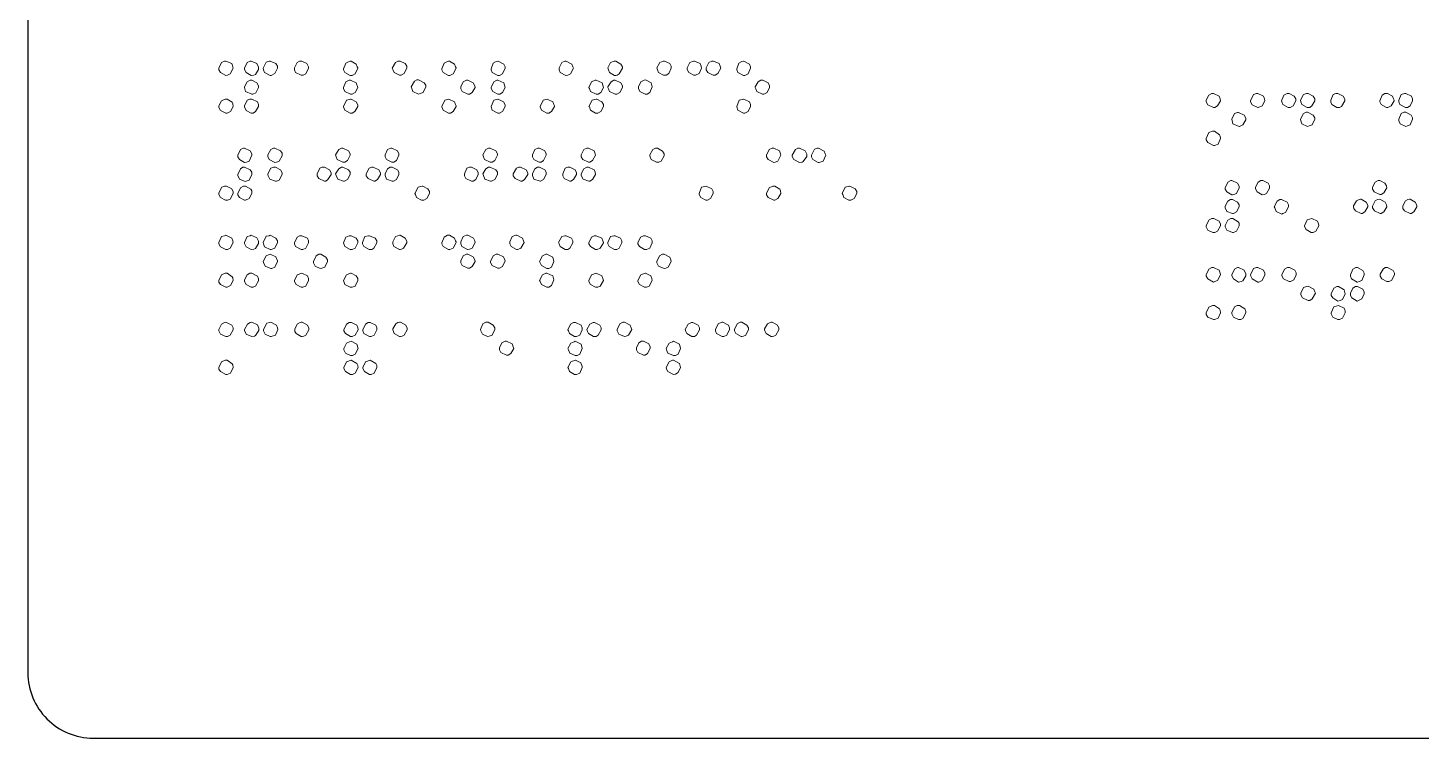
# Model space of a CAD drawing. Header units: millimetres. Extents: x 4903 to 8718, y 642 to 2401.
# Drawn here: x 5582.7 to 5795.9, y 648.4 to 757.1 of the extents above; entities that cross this region are included whole.
import ezdxf

# ---------------------------------------------------------------- set-up
doc = ezdxf.new("R2010")
doc.units = ezdxf.units.MM

msp = doc.modelspace()

# ---------------------------------------------------------------- linework, layer by layer
msp.add_lwpolyline([(5582.65, 935.42), (5582.65, 658.42, 0.414214), (5592.65, 648.42), (5992.65, 648.42, 0.414214), (6002.65, 658.42), (6002.65, 935.42, 0.414214), (5992.65, 945.42), (5592.65, 945.42, 0.414214)], format="xyb", close=True)
at = {"color": 139, "lineweight": 0}
for points in [[(5612.98, 752.04), (5612.75, 752.04), (5612.27, 751.81), (5611.88, 750.94), (5611.88, 750.7), (5612.12, 750.31), (5612.98, 749.83), (5612.98, 749.83), (5613.22, 749.91), (5613.61, 750.07), (5614.09, 750.94), (5614.01, 751.17), (5613.85, 751.65)], [(5616.84, 752.04), (5616.69, 752.04), (5616.21, 751.81), (5615.82, 750.94), (5615.82, 750.78), (5616.06, 750.31), (5616.84, 749.83), (5617.24, 749.91), (5617.48, 749.99), (5617.95, 750.78), (5617.95, 751.1), (5617.71, 751.65)], [(5619.76, 752.04), (5619.6, 752.04), (5619.13, 751.88), (5618.66, 750.94), (5618.74, 750.7), (5618.89, 750.31), (5619.76, 749.83), (5619.92, 749.83), (5620.47, 750.15), (5620.86, 750.94), (5620.86, 751.25), (5620.63, 751.65)], [(5624.49, 752.04), (5624.57, 752.04), (5625.36, 751.65), (5625.59, 751.17), (5625.59, 750.94), (5625.2, 750.07), (5624.8, 749.91), (5624.57, 749.91), (5624.57, 749.91), (5624.49, 749.91), (5623.62, 750.31), (5623.46, 750.7), (5623.46, 750.94), (5623.46, 750.94), (5623.46, 751.02), (5623.86, 751.81), (5624.25, 752.04), (5624.49, 752.04), (5624.49, 752.04), (5624.49, 752.04)], [(5632.13, 752.04), (5631.98, 752.04), (5631.82, 751.96), (5631.35, 751.73), (5630.95, 750.86), (5630.95, 750.7), (5631.19, 750.31), (5631.98, 749.83), (5632.29, 749.83), (5632.76, 750.07), (5633.16, 750.94), (5633.16, 751.02), (5633.08, 751.17), (5632.92, 751.57)], [(5639.62, 752.04), (5639.31, 752.04), (5638.91, 751.81), (5638.44, 750.94), (5638.52, 750.78), (5638.75, 750.31), (5639.54, 749.91), (5639.78, 749.91), (5640.25, 750.15), (5640.65, 751.02), (5640.65, 751.25), (5640.41, 751.65)], [(5647.19, 752.04), (5647.03, 752.04), (5646.87, 751.96), (5646.4, 751.73), (5646, 750.86), (5646, 750.7), (5646.24, 750.31), (5647.03, 749.83), (5647.27, 749.83), (5647.74, 750.07), (5648.21, 750.94), (5648.21, 751.02), (5648.13, 751.17), (5647.97, 751.57)], [(5654.67, 752.04), (5654.59, 752.04), (5654.36, 751.96), (5653.89, 751.73), (5653.57, 750.86), (5653.57, 750.7), (5653.73, 750.31), (5654.59, 749.83), (5654.83, 749.83), (5655.3, 750.07), (5655.7, 750.94), (5655.7, 751.02), (5655.7, 751.17), (5655.54, 751.57)], [(5665.08, 752.04), (5664.84, 752.04), (5664.37, 751.81), (5663.97, 751.02), (5663.97, 750.7), (5664.13, 750.31), (5665, 749.83), (5665.08, 749.83), (5665.31, 749.91), (5665.71, 750.07), (5666.18, 750.94), (5666.1, 751.17), (5665.94, 751.57)], [(5672.64, 752.04), (5672.41, 752.04), (5671.85, 751.81), (5671.46, 751.02), (5671.54, 750.7), (5671.7, 750.31), (5672.48, 749.83), (5672.64, 749.83), (5672.88, 749.91), (5673.19, 750.07), (5673.67, 750.94), (5673.67, 751.17), (5673.43, 751.57)], [(5680.13, 752.04), (5679.89, 752.04), (5679.42, 751.81), (5678.95, 751.02), (5679.03, 750.7), (5679.18, 750.31), (5679.97, 749.91), (5680.13, 749.91), (5680.37, 749.91), (5680.76, 750.15), (5681.15, 750.94), (5681.15, 751.25), (5680.92, 751.65)], [(5684.7, 752.04), (5684.54, 752.04), (5683.99, 751.81), (5683.6, 751.02), (5683.6, 750.78), (5683.83, 750.31), (5684.62, 749.91), (5684.86, 749.91), (5685.41, 750.15), (5685.8, 750.94), (5685.73, 751.25), (5685.57, 751.65)], [(5687.62, 752.04), (5687.38, 752.04), (5686.91, 751.81), (5686.51, 751.02), (5686.51, 750.7), (5686.75, 750.31), (5687.54, 749.91), (5687.7, 749.91), (5687.85, 749.91), (5688.25, 750.15), (5688.72, 750.94), (5688.64, 751.25), (5688.48, 751.65)], [(5692.27, 752.04), (5692.19, 752.04), (5691.95, 751.96), (5691.48, 751.73), (5691.16, 750.86), (5691.16, 750.7), (5691.32, 750.31), (5692.19, 749.83), (5692.42, 749.83), (5692.9, 750.07), (5693.29, 750.94), (5693.29, 751.02), (5693.29, 751.17), (5693.13, 751.57)], [(5616.92, 749.13), (5616.69, 749.13), (5616.21, 748.89), (5615.82, 748.1), (5615.82, 748.02), (5615.98, 747.39), (5616.92, 747), (5617.08, 747), (5617.55, 747.16), (5617.95, 748.02), (5617.95, 748.26), (5617.71, 748.73)], [(5632.06, 749.13), (5631.82, 749.13), (5631.35, 748.89), (5630.95, 748.02), (5630.95, 747.86), (5631.19, 747.39), (5632.06, 747), (5632.29, 747), (5632.76, 747.23), (5633.16, 748.02), (5632.92, 748.73)], [(5642.46, 749.2), (5642.22, 749.2), (5641.83, 748.97), (5641.35, 748.1), (5641.35, 748.1), (5641.43, 747.86), (5641.59, 747.39), (5642.46, 747), (5642.69, 747.08), (5643.17, 747.23), (5643.56, 748.1), (5643.56, 748.34), (5643.33, 748.73)], [(5650.02, 749.13), (5649.79, 749.13), (5649.31, 748.89), (5648.92, 748.1), (5648.92, 748.02), (5648.92, 747.79), (5649.16, 747.39), (5650.02, 747), (5650.26, 747), (5650.65, 747.23), (5651.13, 748.02), (5651.05, 748.26), (5650.81, 748.73)], [(5654.59, 749.13), (5654.44, 749.13), (5653.96, 748.89), (5653.57, 748.02), (5653.57, 747.86), (5653.81, 747.39), (5654.59, 747), (5654.91, 747), (5655.3, 747.23), (5655.7, 748.02), (5655.54, 748.73)], [(5669.65, 749.13), (5669.49, 749.13), (5668.94, 748.89), (5668.54, 748.02), (5668.62, 747.86), (5668.78, 747.39), (5669.65, 747), (5669.96, 747), (5670.36, 747.23), (5670.75, 748.02), (5670.59, 748.73)], [(5672.56, 749.13), (5672.33, 749.13), (5671.93, 748.89), (5671.46, 748.1), (5671.46, 748.02), (5671.54, 747.79), (5671.7, 747.39), (5672.56, 747), (5672.8, 747), (5673.27, 747.23), (5673.67, 748.02), (5673.67, 748.26), (5673.43, 748.73)], [(5677.21, 749.2), (5676.98, 749.13), (5676.5, 748.89), (5676.11, 748.1), (5676.11, 747.86), (5676.35, 747.39), (5677.13, 747), (5677.45, 747), (5677.84, 747.23), (5678.24, 748.1), (5678.08, 748.73)], [(5695.18, 749.13), (5694.87, 749.13), (5694.47, 748.89), (5694, 748.1), (5694, 748.02), (5694.08, 747.79), (5694.24, 747.39), (5695.1, 747), (5695.34, 747), (5695.81, 747.23), (5696.21, 748.02), (5696.21, 748.26), (5695.97, 748.73)], [(5764.14, 747.08), (5763.91, 747.08), (5763.43, 746.84), (5763.04, 746.05), (5763.04, 745.82), (5763.27, 745.34), (5764.14, 744.95), (5764.14, 744.95), (5764.38, 744.95), (5764.77, 745.19), (5765.25, 745.97), (5765.17, 746.29), (5765.01, 746.68)], [(5770.92, 747.08), (5770.76, 747.08), (5770.29, 746.92), (5769.82, 745.97), (5769.82, 745.82), (5770.05, 745.34), (5770.92, 744.95), (5771, 744.95), (5771.63, 745.19), (5772.02, 745.97), (5771.94, 746.29), (5771.79, 746.68)], [(5775.73, 747.08), (5775.65, 747.08), (5775.41, 747.08), (5774.94, 746.84), (5774.54, 745.97), (5774.62, 745.82), (5774.78, 745.42), (5775.57, 744.95), (5775.88, 744.95), (5776.36, 745.19), (5776.75, 745.97), (5776.75, 746.05), (5776.75, 746.29), (5776.51, 746.68)], [(5778.64, 747.08), (5778.41, 747.08), (5777.93, 746.92), (5777.46, 746.05), (5777.54, 745.82), (5777.7, 745.42), (5778.49, 744.95), (5778.64, 744.95), (5778.88, 744.95), (5779.19, 745.19), (5779.67, 745.97), (5779.67, 746.29), (5779.43, 746.68)], [(5783.06, 747.08), (5783.21, 747.08), (5784, 746.68), (5784.24, 746.21), (5784.24, 745.97), (5783.77, 745.11), (5783.45, 744.95), (5783.21, 744.95), (5783.21, 744.95), (5783.06, 744.95), (5782.27, 745.42), (5782.11, 745.74), (5782.11, 745.97), (5782.11, 745.97), (5782.11, 746.05), (5782.5, 746.92), (5782.9, 747.08), (5783.06, 747.08), (5783.06, 747.08), (5783.06, 747.08)], [(5790.78, 747.08), (5790.62, 747.08), (5790.39, 747.08), (5789.99, 746.84), (5789.6, 745.97), (5789.6, 745.82), (5789.83, 745.42), (5790.62, 744.95), (5790.86, 744.95), (5791.33, 745.19), (5791.8, 745.97), (5791.8, 746.05), (5791.73, 746.29), (5791.57, 746.68)], [(5793.62, 747.08), (5793.38, 747.08), (5792.91, 746.92), (5792.51, 746.05), (5792.51, 745.82), (5792.67, 745.42), (5793.54, 744.95), (5793.62, 744.95), (5793.85, 744.95), (5794.25, 745.19), (5794.64, 745.97), (5794.64, 746.29), (5794.48, 746.68)], [(5613.14, 746.21), (5612.83, 746.21), (5612.27, 745.97), (5611.88, 745.19), (5611.88, 744.95), (5612.12, 744.48), (5612.98, 744.08), (5613.14, 744.08), (5613.69, 744.32), (5614.09, 745.11), (5614.01, 745.5), (5613.93, 745.74)], [(5616.92, 746.21), (5616.84, 746.21), (5616.61, 746.21), (5616.21, 746.05), (5615.82, 745.19), (5615.82, 745.03), (5616.06, 744.48), (5616.84, 744.08), (5616.92, 744.08), (5617.16, 744.08), (5617.48, 744.32), (5617.95, 745.11), (5617.95, 745.42), (5617.79, 745.82)], [(5632.13, 746.21), (5632.06, 746.21), (5631.42, 746.05), (5630.95, 745.11), (5630.95, 745.03), (5631.19, 744.55), (5631.98, 744.08), (5632.29, 744.08), (5632.69, 744.32), (5633.16, 745.11), (5633.16, 745.34), (5632.92, 745.82)], [(5647.11, 746.21), (5647.11, 746.21), (5646.48, 746.05), (5646, 745.11), (5646, 745.03), (5646.24, 744.55), (5647.03, 744.08), (5647.34, 744.08), (5647.74, 744.32), (5648.21, 745.11), (5648.21, 745.19), (5648.13, 745.42), (5647.97, 745.82)], [(5654.67, 746.21), (5654.59, 746.21), (5653.96, 746.05), (5653.57, 745.11), (5653.57, 745.03), (5653.73, 744.55), (5654.59, 744.08), (5654.83, 744.08), (5655.3, 744.32), (5655.7, 745.11), (5655.7, 745.34), (5655.46, 745.82)], [(5662.16, 746.21), (5662.16, 746.21), (5661.53, 746.05), (5661.06, 745.11), (5661.06, 745.03), (5661.29, 744.55), (5662.08, 744.08), (5662.4, 744.08), (5662.79, 744.32), (5663.26, 745.11), (5663.26, 745.19), (5663.19, 745.42), (5663.03, 745.82)], [(5669.73, 746.21), (5669.65, 746.21), (5669.02, 746.05), (5668.54, 745.11), (5668.62, 745.03), (5668.78, 744.55), (5669.57, 744.08), (5669.88, 744.08), (5670.36, 744.32), (5670.75, 745.11), (5670.75, 745.19), (5670.75, 745.42), (5670.51, 745.82)], [(5692.27, 746.21), (5692.19, 746.21), (5691.56, 746.05), (5691.16, 745.11), (5691.16, 745.03), (5691.32, 744.55), (5692.19, 744.08), (5692.42, 744.08), (5692.9, 744.32), (5693.29, 745.11), (5693.29, 745.19), (5693.29, 745.42), (5693.13, 745.82)], [(5768, 744.16), (5767.85, 744.16), (5767.37, 744), (5766.98, 743.14), (5766.98, 743.14), (5767.14, 742.43), (5768.08, 742.03), (5768.16, 742.03), (5768.63, 742.27), (5769.11, 743.06), (5769.11, 743.29), (5768.87, 743.77)], [(5778.56, 744.24), (5778.33, 744.24), (5777.93, 744), (5777.46, 743.14), (5777.46, 743.14), (5777.54, 742.9), (5777.7, 742.43), (5778.56, 742.03), (5778.8, 742.11), (5779.27, 742.27), (5779.67, 743.14), (5779.67, 743.37), (5779.43, 743.77)], [(5793.62, 744.24), (5793.3, 744.24), (5792.91, 744), (5792.51, 743.14), (5792.51, 743.14), (5792.51, 742.9), (5792.75, 742.43), (5793.62, 742.03), (5793.85, 742.11), (5794.25, 742.27), (5794.64, 743.14), (5794.64, 743.37), (5794.4, 743.77)], [(5764.3, 741.32), (5763.98, 741.32), (5763.43, 741.09), (5763.04, 740.22), (5763.04, 739.98), (5763.27, 739.59), (5764.14, 739.12), (5764.3, 739.12), (5764.85, 739.35), (5765.25, 740.22), (5765.17, 740.54), (5765.09, 740.77)], [(5615.82, 738.72), (5615.66, 738.72), (5615.19, 738.49), (5614.8, 737.62), (5614.8, 737.38), (5615.03, 736.99), (5615.82, 736.52), (5615.82, 736.52), (5616.14, 736.59), (5616.53, 736.75), (5616.92, 737.62), (5616.92, 737.86), (5616.69, 738.33)], [(5620.47, 738.72), (5620.23, 738.72), (5619.84, 738.49), (5619.37, 737.7), (5619.37, 737.46), (5619.6, 736.99), (5620.47, 736.52), (5620.71, 736.59), (5621.1, 736.75), (5621.57, 737.54), (5621.57, 737.7), (5621.57, 737.93), (5621.34, 738.33)], [(5630.87, 738.72), (5630.64, 738.72), (5630.24, 738.49), (5629.77, 737.7), (5629.85, 737.38), (5630.01, 736.99), (5630.87, 736.59), (5630.87, 736.59), (5631.19, 736.59), (5631.58, 736.83), (5631.98, 737.62), (5631.98, 737.86), (5631.74, 738.33)], [(5638.36, 738.72), (5638.2, 738.72), (5637.73, 738.49), (5637.34, 737.7), (5637.34, 737.38), (5637.57, 736.99), (5638.36, 736.59), (5638.44, 736.59), (5638.68, 736.59), (5639.07, 736.83), (5639.46, 737.62), (5639.46, 737.86), (5639.23, 738.33)], [(5653.41, 738.72), (5653.18, 738.72), (5652.78, 738.49), (5652.31, 737.7), (5652.39, 737.38), (5652.55, 736.99), (5653.41, 736.59), (5653.41, 736.59), (5653.73, 736.59), (5654.12, 736.83), (5654.52, 737.62), (5654.52, 737.86), (5654.28, 738.33)], [(5660.98, 738.72), (5660.74, 738.72), (5660.27, 738.49), (5659.88, 737.7), (5659.88, 737.38), (5660.11, 736.99), (5660.9, 736.59), (5660.98, 736.59), (5661.22, 736.59), (5661.61, 736.83), (5662, 737.62), (5662, 737.86), (5661.77, 738.33)], [(5668.47, 738.72), (5668.23, 738.72), (5667.76, 738.49), (5667.36, 737.7), (5667.36, 737.38), (5667.6, 736.99), (5668.47, 736.59), (5668.47, 736.59), (5668.7, 736.59), (5669.1, 736.83), (5669.57, 737.62), (5669.49, 737.86), (5669.33, 738.33)], [(5678.87, 738.72), (5679.03, 738.72), (5679.81, 738.25), (5680.05, 737.86), (5680.05, 737.54), (5679.58, 736.75), (5679.26, 736.59), (5679.03, 736.59), (5679.03, 736.59), (5678.87, 736.59), (5678.08, 736.99), (5677.92, 737.38), (5677.84, 737.54), (5677.84, 737.54), (5677.84, 737.7), (5678.32, 738.49), (5678.71, 738.72), (5678.87, 738.72), (5678.87, 738.72), (5678.87, 738.72)], [(5696.84, 738.72), (5696.6, 738.72), (5696.13, 738.49), (5695.73, 737.62), (5695.73, 737.38), (5695.97, 736.99), (5696.84, 736.52), (5696.84, 736.52), (5697.07, 736.59), (5697.47, 736.75), (5697.94, 737.62), (5697.86, 737.86), (5697.7, 738.33)], [(5700.78, 738.72), (5700.54, 738.72), (5700.15, 738.49), (5699.67, 737.62), (5699.67, 737.46), (5699.91, 736.99), (5700.78, 736.52), (5701.17, 736.59), (5701.33, 736.67), (5701.88, 737.46), (5701.88, 737.78), (5701.64, 738.33)], [(5703.69, 738.72), (5703.46, 738.72), (5703.06, 738.57), (5702.59, 737.62), (5702.59, 737.38), (5702.83, 736.99), (5703.62, 736.52), (5703.77, 736.52), (5704.4, 736.75), (5704.8, 737.62), (5704.72, 737.86), (5704.56, 738.25)], [(5615.82, 735.81), (5615.58, 735.81), (5615.19, 735.57), (5614.8, 734.7), (5614.8, 734.55), (5615.03, 733.99), (5615.9, 733.6), (5616.06, 733.68), (5616.53, 733.84), (5616.92, 734.7), (5616.92, 735.02), (5616.69, 735.41)], [(5620.55, 735.81), (5620.47, 735.81), (5620.23, 735.81), (5619.84, 735.65), (5619.37, 734.78), (5619.37, 734.7), (5619.45, 734.47), (5619.68, 733.99), (5620.55, 733.68), (5620.71, 733.68), (5621.1, 733.84), (5621.57, 734.7), (5621.57, 734.94), (5621.34, 735.41)], [(5628.04, 735.81), (5627.96, 735.81), (5627.72, 735.81), (5627.33, 735.65), (5626.93, 734.78), (5626.93, 734.7), (5626.93, 734.47), (5627.17, 734.07), (5628.04, 733.68), (5628.27, 733.68), (5628.59, 733.92), (5629.06, 734.7), (5629.06, 734.94), (5628.82, 735.41)], [(5630.87, 735.81), (5630.64, 735.81), (5630.24, 735.57), (5629.77, 734.78), (5629.85, 734.55), (5630.08, 733.99), (5630.95, 733.68), (5631.11, 733.68), (5631.58, 733.92), (5631.98, 734.7), (5631.98, 735.02), (5631.74, 735.41)], [(5635.52, 735.81), (5635.44, 735.81), (5635.29, 735.81), (5634.89, 735.65), (5634.42, 734.78), (5634.42, 734.7), (5634.42, 734.47), (5634.73, 734.07), (5635.6, 733.68), (5635.76, 733.68), (5636.15, 733.92), (5636.63, 734.7), (5636.63, 734.94), (5636.39, 735.41)], [(5638.44, 735.81), (5638.12, 735.81), (5637.73, 735.57), (5637.34, 734.78), (5637.34, 734.55), (5637.57, 733.99), (5638.44, 733.68), (5638.6, 733.68), (5639.07, 733.92), (5639.46, 734.7), (5639.46, 735.02), (5639.23, 735.41)], [(5650.58, 735.81), (5650.5, 735.81), (5650.26, 735.81), (5649.87, 735.65), (5649.47, 734.78), (5649.47, 734.7), (5649.47, 734.47), (5649.71, 734.07), (5650.58, 733.68), (5650.81, 733.68), (5651.21, 733.92), (5651.6, 734.7), (5651.6, 734.94), (5651.36, 735.41)], [(5653.41, 735.81), (5653.18, 735.81), (5652.78, 735.57), (5652.31, 734.78), (5652.39, 734.55), (5652.62, 733.99), (5653.49, 733.68), (5653.65, 733.68), (5654.12, 733.92), (5654.52, 734.7), (5654.52, 735.02), (5654.28, 735.41)], [(5658.06, 735.81), (5657.98, 735.81), (5657.83, 735.81), (5657.43, 735.65), (5656.96, 734.78), (5656.96, 734.7), (5656.96, 734.47), (5657.27, 734.07), (5658.14, 733.68), (5658.3, 733.68), (5658.69, 733.92), (5659.17, 734.7), (5659.17, 734.94), (5658.93, 735.41)], [(5660.98, 735.81), (5660.66, 735.81), (5660.27, 735.57), (5659.88, 734.78), (5659.88, 734.55), (5660.11, 733.99), (5661.06, 733.68), (5661.14, 733.68), (5661.61, 733.92), (5662, 734.7), (5662, 735.02), (5661.77, 735.41)], [(5665.63, 735.81), (5665.55, 735.81), (5665.31, 735.81), (5664.92, 735.65), (5664.53, 734.78), (5664.53, 734.7), (5664.53, 734.47), (5664.76, 734.07), (5665.63, 733.68), (5665.79, 733.68), (5666.18, 733.92), (5666.65, 734.7), (5666.65, 734.94), (5666.42, 735.41)], [(5668.47, 735.81), (5668.23, 735.81), (5667.76, 735.57), (5667.36, 734.78), (5667.36, 734.55), (5667.68, 733.99), (5668.54, 733.68), (5668.7, 733.68), (5669.1, 733.92), (5669.57, 734.7), (5669.49, 735.02), (5669.33, 735.41)], [(5766.98, 733.76), (5766.82, 733.76), (5766.35, 733.52), (5765.95, 732.65), (5765.95, 732.42), (5766.19, 732.02), (5766.98, 731.55), (5767.06, 731.55), (5767.29, 731.63), (5767.69, 731.79), (5768.08, 732.65), (5768.08, 732.89), (5767.85, 733.36)], [(5771.71, 733.76), (5771.39, 733.76), (5771, 733.52), (5770.6, 732.73), (5770.6, 732.5), (5770.84, 732.02), (5771.63, 731.55), (5771.94, 731.63), (5772.26, 731.79), (5772.73, 732.58), (5772.73, 732.73), (5772.73, 732.97), (5772.5, 733.36)], [(5789.6, 733.76), (5789.36, 733.76), (5788.89, 733.52), (5788.49, 732.73), (5788.49, 732.42), (5788.73, 732.02), (5789.6, 731.63), (5789.6, 731.63), (5789.83, 731.63), (5790.23, 731.87), (5790.7, 732.65), (5790.62, 732.97), (5790.39, 733.36)], [(5613.06, 732.89), (5612.75, 732.89), (5612.35, 732.73), (5611.88, 731.87), (5611.88, 731.63), (5612.12, 731.16), (5612.9, 730.76), (5612.98, 730.76), (5613.22, 730.76), (5613.61, 730.92), (5614.09, 731.79), (5614.09, 732.02), (5613.85, 732.5)], [(5615.98, 732.89), (5615.66, 732.89), (5615.19, 732.65), (5614.8, 731.79), (5614.8, 731.55), (5615.03, 731.16), (5615.82, 730.76), (5615.98, 730.76), (5616.53, 731), (5616.92, 731.79), (5616.92, 732.18), (5616.77, 732.42)], [(5643.01, 732.89), (5643.09, 732.89), (5643.88, 732.5), (5644.11, 732.1), (5644.11, 731.79), (5644.11, 731.79), (5644.11, 731.79), (5643.72, 731), (5643.25, 730.76), (5642.93, 730.76), (5642.14, 731.16), (5641.99, 731.63), (5641.91, 731.79), (5641.91, 731.79), (5642.38, 732.73), (5643.01, 732.89), (5643.01, 732.89)], [(5686.51, 732.89), (5686.51, 732.89), (5687.38, 732.5), (5687.54, 732.1), (5687.54, 731.79), (5687.54, 731.79), (5687.54, 731.79), (5687.14, 731), (5686.67, 730.76), (5686.43, 730.76), (5685.65, 731.16), (5685.41, 731.63), (5685.41, 731.79), (5685.41, 731.79), (5685.8, 732.73), (5686.51, 732.89), (5686.51, 732.89)], [(5697, 732.89), (5696.68, 732.89), (5696.13, 732.65), (5695.73, 731.79), (5695.73, 731.55), (5695.97, 731.16), (5696.84, 730.76), (5697, 730.76), (5697.47, 731), (5697.94, 731.79), (5697.86, 732.18), (5697.78, 732.42)], [(5708.42, 732.89), (5708.5, 732.89), (5709.29, 732.5), (5709.53, 732.1), (5709.53, 731.79), (5709.53, 731.79), (5709.53, 731.79), (5709.13, 731), (5708.66, 730.76), (5708.34, 730.76), (5707.56, 731.16), (5707.4, 731.63), (5707.32, 731.79), (5707.32, 731.79), (5707.79, 732.73), (5708.42, 732.89), (5708.42, 732.89)], [(5767.06, 730.84), (5766.74, 730.84), (5766.35, 730.61), (5765.95, 729.82), (5765.95, 729.58), (5766.19, 729.03), (5767.06, 728.71), (5767.22, 728.71), (5767.69, 728.95), (5768.08, 729.74), (5768.08, 730.05), (5767.85, 730.45)], [(5774.54, 730.84), (5774.31, 730.84), (5773.91, 730.61), (5773.44, 729.74), (5773.52, 729.58), (5773.76, 729.03), (5774.62, 728.63), (5774.78, 728.71), (5775.18, 728.87), (5775.65, 729.74), (5775.65, 730.05), (5775.41, 730.45)], [(5786.76, 730.92), (5786.68, 730.92), (5786.45, 730.84), (5786.05, 730.68), (5785.58, 729.9), (5785.58, 729.74), (5785.66, 729.5), (5785.89, 729.11), (5786.76, 728.71), (5786.92, 728.71), (5787.31, 728.95), (5787.78, 729.74), (5787.78, 729.97), (5787.55, 730.45)], [(5789.6, 730.92), (5789.28, 730.84), (5788.89, 730.68), (5788.49, 729.82), (5788.49, 729.58), (5788.81, 729.11), (5789.68, 728.71), (5789.83, 728.71), (5790.23, 728.95), (5790.7, 729.74), (5790.62, 730.05), (5790.46, 730.45)], [(5794.25, 730.92), (5794.17, 730.92), (5793.93, 730.84), (5793.54, 730.68), (5793.14, 729.9), (5793.14, 729.74), (5793.14, 729.5), (5793.38, 729.11), (5794.25, 728.71), (5794.4, 728.71), (5794.8, 728.95), (5795.27, 729.74), (5795.27, 729.97), (5795.04, 730.45)], [(5764.22, 727.93), (5763.91, 727.93), (5763.51, 727.77), (5763.04, 726.9), (5763.04, 726.66), (5763.27, 726.19), (5764.06, 725.8), (5764.14, 725.8), (5764.38, 725.8), (5764.77, 726.03), (5765.25, 726.82), (5765.25, 727.06), (5765.01, 727.53)], [(5767.14, 727.93), (5766.82, 727.93), (5766.35, 727.69), (5765.95, 726.9), (5765.95, 726.66), (5766.19, 726.19), (5767.06, 725.8), (5767.22, 725.8), (5767.69, 726.03), (5768.08, 726.82), (5768.08, 727.22), (5767.92, 727.45)], [(5779.19, 727.93), (5779.19, 727.93), (5780.06, 727.53), (5780.22, 727.14), (5780.3, 726.9), (5780.3, 726.9), (5780.3, 726.82), (5779.82, 726.03), (5779.43, 725.8), (5779.12, 725.8), (5778.33, 726.27), (5778.09, 726.74), (5778.09, 726.82), (5778.09, 726.82), (5778.49, 727.77), (5779.19, 727.93), (5779.19, 727.93)], [(5612.98, 725.4), (5612.75, 725.32), (5612.27, 725.17), (5611.88, 724.3), (5611.88, 724.06), (5612.12, 723.59), (5612.98, 723.2), (5612.98, 723.2), (5613.22, 723.2), (5613.61, 723.43), (5614.09, 724.3), (5614.01, 724.54), (5613.85, 724.93)], [(5616.84, 725.4), (5616.69, 725.32), (5616.21, 725.17), (5615.82, 724.3), (5615.82, 724.14), (5616.06, 723.59), (5616.84, 723.2), (5617.24, 723.28), (5617.48, 723.35), (5617.95, 724.14), (5617.95, 724.46), (5617.71, 725.01)], [(5619.76, 725.4), (5619.6, 725.32), (5619.13, 725.25), (5618.66, 724.3), (5618.74, 724.06), (5618.89, 723.59), (5619.76, 723.2), (5619.92, 723.2), (5620.47, 723.43), (5620.86, 724.3), (5620.86, 724.54), (5620.63, 724.93)], [(5624.57, 725.32), (5624.49, 725.32), (5624.25, 725.32), (5623.86, 725.09), (5623.46, 724.22), (5623.46, 724.06), (5623.62, 723.67), (5624.49, 723.2), (5624.73, 723.2), (5625.2, 723.43), (5625.59, 724.22), (5625.59, 724.3), (5625.59, 724.54), (5625.44, 724.93)], [(5632.13, 725.32), (5632.06, 725.32), (5631.82, 725.32), (5631.35, 725.09), (5630.95, 724.22), (5631.03, 724.06), (5631.19, 723.67), (5631.98, 723.2), (5632.29, 723.2), (5632.76, 723.43), (5633.16, 724.22), (5633.16, 724.3), (5633.16, 724.54), (5632.92, 724.93)], [(5634.97, 725.32), (5634.81, 725.32), (5634.26, 725.17), (5633.87, 724.3), (5633.87, 724.06), (5634.1, 723.67), (5634.89, 723.2), (5635.05, 723.2), (5635.29, 723.2), (5635.6, 723.43), (5636.07, 724.22), (5636.07, 724.54), (5635.84, 724.93)], [(5639.54, 725.4), (5639.62, 725.4), (5640.41, 724.93), (5640.65, 724.46), (5640.65, 724.22), (5640.17, 723.43), (5639.86, 723.28), (5639.62, 723.2), (5639.62, 723.2), (5639.54, 723.2), (5638.68, 723.67), (5638.52, 724.06), (5638.52, 724.22), (5638.52, 724.22), (5638.52, 724.38), (5638.91, 725.17), (5639.31, 725.32), (5639.54, 725.4), (5639.54, 725.4), (5639.54, 725.4)], [(5647.19, 725.4), (5647.03, 725.4), (5646.87, 725.4), (5646.4, 725.09), (5646, 724.22), (5646, 724.06), (5646.24, 723.67), (5647.03, 723.2), (5647.27, 723.2), (5647.74, 723.43), (5648.21, 724.3), (5648.21, 724.38), (5648.13, 724.54), (5647.97, 724.93)], [(5650.02, 725.4), (5649.79, 725.4), (5649.31, 725.17), (5648.92, 724.38), (5648.92, 724.06), (5649.08, 723.67), (5649.95, 723.2), (5650.02, 723.2), (5650.26, 723.28), (5650.65, 723.43), (5651.13, 724.3), (5651.05, 724.54), (5650.89, 724.93)], [(5657.51, 725.4), (5657.35, 725.4), (5656.8, 725.17), (5656.41, 724.38), (5656.41, 724.06), (5656.64, 723.67), (5657.43, 723.2), (5657.59, 723.2), (5657.75, 723.28), (5658.14, 723.43), (5658.61, 724.3), (5658.54, 724.54), (5658.38, 724.93)], [(5665.08, 725.32), (5664.84, 725.32), (5664.37, 725.17), (5663.89, 724.3), (5663.97, 724.06), (5664.13, 723.67), (5664.92, 723.2), (5665.08, 723.2), (5665.31, 723.2), (5665.63, 723.43), (5666.1, 724.22), (5666.1, 724.54), (5665.86, 724.93)], [(5669.65, 725.32), (5669.57, 725.32), (5669.33, 725.32), (5668.94, 725.09), (5668.54, 724.22), (5668.54, 724.06), (5668.78, 723.67), (5669.57, 723.2), (5669.81, 723.2), (5670.28, 723.43), (5670.75, 724.22), (5670.75, 724.3), (5670.67, 724.54), (5670.51, 724.93)], [(5672.56, 725.32), (5672.33, 725.32), (5671.85, 725.17), (5671.46, 724.3), (5671.46, 724.06), (5671.62, 723.67), (5672.48, 723.2), (5672.56, 723.2), (5672.8, 723.2), (5673.19, 723.43), (5673.59, 724.22), (5673.59, 724.54), (5673.35, 724.93)], [(5677.21, 725.32), (5677.06, 725.32), (5676.9, 725.32), (5676.43, 725.09), (5676.03, 724.22), (5676.03, 724.06), (5676.27, 723.67), (5677.06, 723.2), (5677.37, 723.2), (5677.84, 723.43), (5678.24, 724.22), (5678.24, 724.3), (5678.24, 724.54), (5678, 724.93)], [(5619.76, 722.49), (5619.13, 722.25), (5618.66, 721.38), (5618.74, 721.23), (5618.97, 720.68), (5619.84, 720.28), (5620, 720.28), (5620.47, 720.52), (5620.86, 721.38), (5620.86, 721.46), (5620.63, 722.09)], [(5627.48, 722.49), (5627.17, 722.49), (5626.77, 722.25), (5626.38, 721.38), (5626.38, 721.38), (5626.38, 721.15), (5626.62, 720.68), (5627.41, 720.28), (5627.64, 720.36), (5628.11, 720.52), (5628.51, 721.38), (5628.51, 721.62), (5628.27, 722.01)], [(5650.02, 722.49), (5649.79, 722.49), (5649.31, 722.25), (5648.92, 721.46), (5648.92, 721.46), (5648.92, 721.15), (5649.16, 720.75), (5650.02, 720.36), (5650.26, 720.36), (5650.65, 720.6), (5651.13, 721.38), (5651.05, 721.62), (5650.81, 722.09)], [(5654.59, 722.49), (5654.36, 722.49), (5653.89, 722.25), (5653.49, 721.38), (5653.49, 721.23), (5653.73, 720.75), (5654.59, 720.36), (5654.83, 720.36), (5655.3, 720.6), (5655.7, 721.46), (5655.46, 722.09)], [(5662.08, 722.49), (5661.92, 722.49), (5661.45, 722.25), (5660.98, 721.38), (5661.06, 721.15), (5661.29, 720.75), (5662.08, 720.28), (5662.4, 720.28), (5662.79, 720.52), (5663.19, 721.38), (5663.03, 722.01)], [(5680.05, 722.49), (5679.81, 722.49), (5679.34, 722.25), (5678.95, 721.38), (5678.95, 721.38), (5678.95, 721.15), (5679.18, 720.68), (5680.05, 720.28), (5680.29, 720.36), (5680.68, 720.52), (5681.15, 721.38), (5681.08, 721.62), (5680.92, 722.01)], [(5613.14, 719.57), (5612.83, 719.57), (5612.27, 719.34), (5611.88, 718.47), (5611.88, 718.23), (5612.12, 717.84), (5612.98, 717.44), (5613.14, 717.44), (5613.69, 717.68), (5614.09, 718.47), (5614.01, 718.86), (5613.93, 719.02)], [(5616.92, 719.57), (5616.77, 719.57), (5616.61, 719.57), (5616.21, 719.34), (5615.82, 718.55), (5615.82, 718.31), (5616.06, 717.84), (5616.84, 717.44), (5616.92, 717.44), (5617.16, 717.44), (5617.48, 717.6), (5617.95, 718.39), (5617.95, 718.7), (5617.79, 719.1)], [(5624.57, 719.57), (5624.57, 719.57), (5623.86, 719.34), (5623.46, 718.47), (5623.46, 718.31), (5623.7, 717.84), (5624.49, 717.44), (5624.73, 717.44), (5625.2, 717.6), (5625.59, 718.47), (5625.59, 718.47), (5625.59, 718.78), (5625.44, 719.18)], [(5632.13, 719.57), (5632.06, 719.57), (5631.42, 719.34), (5630.95, 718.47), (5631.03, 718.31), (5631.19, 717.84), (5631.98, 717.44), (5632.29, 717.44), (5632.76, 717.6), (5633.16, 718.47), (5633.16, 718.47), (5633.16, 718.78), (5632.92, 719.18)], [(5662.08, 719.57), (5661.92, 719.57), (5661.45, 719.34), (5660.98, 718.47), (5661.06, 718.31), (5661.29, 717.84), (5662.08, 717.44), (5662.4, 717.44), (5662.79, 717.68), (5663.19, 718.55), (5663.03, 719.18)], [(5669.65, 719.57), (5669.65, 719.57), (5668.94, 719.34), (5668.54, 718.47), (5668.54, 718.31), (5668.78, 717.84), (5669.57, 717.44), (5669.88, 717.44), (5670.28, 717.6), (5670.75, 718.47), (5670.75, 718.47), (5670.67, 718.78), (5670.51, 719.18)], [(5677.21, 719.57), (5677.13, 719.57), (5676.5, 719.34), (5676.03, 718.47), (5676.03, 718.31), (5676.27, 717.84), (5677.06, 717.44), (5677.37, 717.44), (5677.77, 717.6), (5678.24, 718.47), (5678.24, 718.47), (5678.16, 718.78), (5678, 719.18)], [(5764.14, 720.44), (5763.91, 720.44), (5763.43, 720.2), (5763.04, 719.34), (5763.04, 719.1), (5763.27, 718.7), (5764.14, 718.23), (5764.14, 718.23), (5764.38, 718.31), (5764.77, 718.47), (5765.25, 719.34), (5765.17, 719.57), (5765.01, 720.04)], [(5768, 720.44), (5767.85, 720.44), (5767.37, 720.2), (5766.98, 719.34), (5766.98, 719.18), (5767.22, 718.7), (5768, 718.23), (5768.4, 718.31), (5768.63, 718.39), (5769.11, 719.18), (5769.11, 719.49), (5768.87, 720.04)], [(5770.92, 720.44), (5770.76, 720.44), (5770.29, 720.28), (5769.82, 719.34), (5769.89, 719.1), (5770.05, 718.7), (5770.92, 718.23), (5771.08, 718.23), (5771.63, 718.47), (5772.02, 719.34), (5772.02, 719.57), (5771.79, 720.04)], [(5775.81, 720.44), (5775.49, 720.44), (5775.02, 720.2), (5774.62, 719.34), (5774.62, 719.18), (5774.86, 718.7), (5775.73, 718.31), (5775.96, 718.31), (5776.44, 718.55), (5776.83, 719.34), (5776.83, 719.65), (5776.59, 720.04)], [(5786.21, 720.44), (5785.97, 720.44), (5785.5, 720.2), (5785.11, 719.34), (5785.11, 719.1), (5785.26, 718.7), (5786.13, 718.23), (5786.21, 718.23), (5786.45, 718.31), (5786.84, 718.47), (5787.23, 719.34), (5787.23, 719.57), (5787, 719.97)], [(5790.7, 720.44), (5790.78, 720.44), (5791.65, 719.97), (5791.88, 719.57), (5791.88, 719.34), (5791.41, 718.47), (5791.02, 718.31), (5790.78, 718.31), (5790.78, 718.31), (5790.7, 718.31), (5789.91, 718.7), (5789.68, 719.1), (5789.68, 719.34), (5789.68, 719.34), (5789.68, 719.41), (5790.15, 720.2), (5790.46, 720.44), (5790.7, 720.44), (5790.7, 720.44), (5790.7, 720.44)], [(5778.64, 717.6), (5778.41, 717.52), (5777.93, 717.37), (5777.54, 716.5), (5777.54, 716.5), (5777.54, 716.26), (5777.78, 715.79), (5778.64, 715.39), (5778.88, 715.39), (5779.27, 715.63), (5779.75, 716.5), (5779.67, 716.73), (5779.51, 717.13)], [(5783.29, 717.52), (5783.06, 717.52), (5782.58, 717.29), (5782.19, 716.42), (5782.19, 716.18), (5782.43, 715.79), (5783.21, 715.32), (5783.53, 715.39), (5783.92, 715.55), (5784.32, 716.42), (5784.16, 717.05)], [(5786.21, 717.52), (5785.89, 717.52), (5785.5, 717.29), (5785.11, 716.5), (5785.11, 716.42), (5785.11, 716.18), (5785.34, 715.79), (5786.13, 715.32), (5786.37, 715.39), (5786.84, 715.63), (5787.23, 716.42), (5787.23, 716.66), (5787, 717.13)], [(5764.3, 714.61), (5763.98, 714.61), (5763.43, 714.37), (5763.04, 713.5), (5763.04, 713.27), (5763.27, 712.87), (5764.14, 712.48), (5764.3, 712.48), (5764.85, 712.72), (5765.25, 713.5), (5765.17, 713.9), (5765.09, 714.13)], [(5768.16, 714.61), (5768, 714.61), (5767.77, 714.61), (5767.37, 714.45), (5766.98, 713.58), (5766.98, 713.35), (5767.22, 712.87), (5768, 712.48), (5768.08, 712.48), (5768.32, 712.48), (5768.63, 712.64), (5769.11, 713.5), (5769.11, 713.74), (5768.95, 714.13)], [(5783.29, 714.61), (5783.29, 714.61), (5782.58, 714.45), (5782.19, 713.5), (5782.19, 713.35), (5782.43, 712.87), (5783.21, 712.48), (5783.45, 712.48), (5783.92, 712.72), (5784.32, 713.5), (5784.32, 713.5), (5784.32, 713.82), (5784.16, 714.21)], [(5612.98, 712.08), (5612.75, 712.01), (5612.27, 711.77), (5611.88, 710.98), (5611.88, 710.74), (5612.12, 710.27), (5612.98, 709.88), (5612.98, 709.88), (5613.22, 709.88), (5613.61, 710.11), (5614.09, 710.9), (5614.09, 711.22), (5613.85, 711.61)], [(5616.92, 712.08), (5616.69, 712.01), (5616.29, 711.77), (5615.82, 710.98), (5615.82, 710.82), (5616.06, 710.27), (5616.92, 709.88), (5617.32, 709.96), (5617.48, 710.04), (5618.03, 710.82), (5618.03, 711.14), (5617.79, 711.69)], [(5619.84, 712.08), (5619.68, 712.01), (5619.21, 711.93), (5618.74, 710.98), (5618.74, 710.74), (5618.97, 710.27), (5619.76, 709.88), (5619.92, 709.88), (5620.55, 710.11), (5620.94, 710.98), (5620.86, 711.22), (5620.71, 711.61)], [(5624.49, 712.08), (5624.65, 712.08), (5625.44, 711.61), (5625.67, 711.14), (5625.67, 710.9), (5625.2, 710.11), (5624.88, 709.96), (5624.65, 709.88), (5624.65, 709.88), (5624.49, 709.88), (5623.7, 710.35), (5623.54, 710.67), (5623.54, 710.9), (5623.54, 710.9), (5623.54, 711.06), (5623.94, 711.85), (5624.33, 712.01), (5624.49, 712.08), (5624.49, 712.08), (5624.49, 712.08)], [(5632.21, 712.01), (5632.06, 712.01), (5631.82, 712.01), (5631.42, 711.77), (5631.03, 710.9), (5631.03, 710.74), (5631.27, 710.35), (5632.06, 709.88), (5632.29, 709.88), (5632.76, 710.11), (5633.24, 710.9), (5633.24, 710.98), (5633.16, 711.22), (5633, 711.61)], [(5635.05, 712.01), (5634.97, 712.01), (5634.73, 712.01), (5634.34, 711.77), (5633.95, 710.9), (5633.95, 710.74), (5634.1, 710.35), (5634.97, 709.88), (5635.21, 709.88), (5635.68, 710.11), (5636.07, 710.9), (5636.07, 710.98), (5636.07, 711.22), (5635.92, 711.61)], [(5639.54, 712.08), (5639.7, 712.08), (5640.49, 711.61), (5640.72, 711.14), (5640.72, 710.9), (5640.25, 710.11), (5639.94, 709.96), (5639.7, 709.88), (5639.7, 709.88), (5639.54, 709.88), (5638.75, 710.35), (5638.6, 710.67), (5638.52, 710.9), (5638.52, 710.9), (5638.52, 711.06), (5638.99, 711.85), (5639.31, 712.01), (5639.54, 712.08), (5639.54, 712.08), (5639.54, 712.08)], [(5653.1, 712.08), (5652.78, 712.08), (5652.31, 711.85), (5651.92, 710.98), (5651.99, 710.74), (5652.23, 710.27), (5653.02, 709.88), (5653.26, 709.96), (5653.73, 710.11), (5654.12, 710.98), (5654.12, 711.22), (5653.89, 711.61)], [(5666.5, 712.01), (5666.42, 712.01), (5666.18, 712.01), (5665.71, 711.77), (5665.31, 710.9), (5665.39, 710.74), (5665.55, 710.35), (5666.34, 709.88), (5666.65, 709.88), (5667.13, 710.11), (5667.52, 710.9), (5667.52, 710.98), (5667.52, 711.22), (5667.36, 711.61)], [(5669.41, 712.01), (5669.17, 712.01), (5668.7, 711.77), (5668.23, 710.98), (5668.31, 710.67), (5668.47, 710.35), (5669.25, 709.88), (5669.41, 709.88), (5669.65, 709.88), (5669.96, 710.11), (5670.44, 710.9), (5670.44, 711.22), (5670.2, 711.61)], [(5673.98, 712.08), (5673.75, 712.08), (5673.27, 711.85), (5672.88, 710.98), (5672.88, 710.74), (5673.12, 710.27), (5673.98, 709.88), (5674.22, 709.96), (5674.61, 710.11), (5675.09, 710.98), (5675.01, 711.22), (5674.85, 711.61)], [(5684.46, 712.01), (5684.23, 712.01), (5683.75, 711.77), (5683.28, 710.98), (5683.36, 710.67), (5683.52, 710.35), (5684.31, 709.88), (5684.46, 709.88), (5684.7, 709.88), (5685.02, 710.11), (5685.49, 710.9), (5685.49, 711.22), (5685.25, 711.61)], [(5689.04, 712.08), (5688.88, 712.08), (5688.33, 711.85), (5687.93, 710.98), (5687.93, 710.74), (5688.09, 710.35), (5688.96, 709.88), (5689.19, 709.88), (5689.67, 710.11), (5690.06, 710.98), (5690.06, 711.22), (5689.9, 711.61)], [(5691.95, 712.08), (5691.71, 712.08), (5691.24, 711.85), (5690.85, 710.98), (5690.85, 710.74), (5691.01, 710.35), (5691.87, 709.88), (5691.95, 709.88), (5692.19, 709.96), (5692.58, 710.11), (5692.98, 710.98), (5692.98, 711.22), (5692.74, 711.61)], [(5696.44, 712.08), (5696.6, 712.08), (5697.39, 711.61), (5697.63, 711.14), (5697.63, 710.9), (5697.15, 710.11), (5696.84, 709.96), (5696.6, 709.88), (5696.6, 709.88), (5696.44, 709.88), (5695.66, 710.35), (5695.5, 710.67), (5695.42, 710.9), (5695.42, 710.9), (5695.42, 711.06), (5695.89, 711.85), (5696.29, 712.01), (5696.44, 712.08), (5696.44, 712.08), (5696.44, 712.08)], [(5632.13, 709.17), (5631.9, 709.09), (5631.42, 708.85), (5631.03, 708.07), (5631.03, 707.83), (5631.27, 707.36), (5632.06, 706.96), (5632.37, 706.96), (5632.76, 707.2), (5633.24, 708.07), (5633, 708.7)], [(5655.93, 709.17), (5655.7, 709.17), (5655.23, 708.93), (5654.83, 708.14), (5654.83, 708.14), (5654.83, 707.83), (5655.07, 707.43), (5655.93, 707.04), (5656.17, 707.04), (5656.57, 707.28), (5657.04, 708.07), (5656.96, 708.3), (5656.8, 708.77)], [(5666.42, 709.17), (5666.26, 709.09), (5665.79, 708.85), (5665.31, 708.07), (5665.39, 707.83), (5665.63, 707.36), (5666.42, 706.96), (5666.73, 706.96), (5667.13, 707.2), (5667.52, 708.07), (5667.36, 708.7)], [(5676.9, 709.17), (5676.58, 709.17), (5676.19, 708.93), (5675.8, 708.14), (5675.8, 708.14), (5675.8, 707.83), (5676.03, 707.43), (5676.9, 707.04), (5677.13, 707.04), (5677.53, 707.28), (5677.92, 708.07), (5677.92, 708.3), (5677.69, 708.77)], [(5681.47, 709.17), (5681.31, 709.09), (5680.84, 708.85), (5680.37, 708.07), (5680.44, 707.83), (5680.6, 707.36), (5681.47, 706.96), (5681.78, 706.96), (5682.18, 707.2), (5682.57, 708.07), (5682.42, 708.7)], [(5613.14, 706.25), (5612.83, 706.25), (5612.27, 706.02), (5611.88, 705.15), (5611.88, 704.91), (5612.12, 704.52), (5612.98, 704.05), (5613.14, 704.05), (5613.69, 704.28), (5614.09, 705.15), (5614.01, 705.54), (5613.93, 705.7)], [(5632.13, 706.25), (5632.13, 706.25), (5631.42, 706.02), (5631.03, 705.15), (5631.03, 704.99), (5631.27, 704.52), (5632.06, 704.05), (5632.37, 704.05), (5632.76, 704.28), (5633.24, 705.15), (5633.24, 705.15), (5633.16, 705.46), (5633, 705.78)], [(5635.05, 706.25), (5635.05, 706.25), (5634.34, 706.02), (5633.95, 705.15), (5633.95, 704.99), (5634.18, 704.52), (5634.97, 704.05), (5635.21, 704.05), (5635.68, 704.28), (5636.07, 705.15), (5636.07, 705.15), (5636.07, 705.46), (5635.92, 705.78)], [(5666.5, 706.25), (5666.42, 706.25), (5665.79, 706.02), (5665.31, 705.15), (5665.39, 704.99), (5665.55, 704.52), (5666.34, 704.05), (5666.65, 704.05), (5667.13, 704.28), (5667.52, 705.15), (5667.52, 705.31), (5667.28, 705.86)], [(5681.47, 706.25), (5681.31, 706.25), (5680.84, 706.02), (5680.37, 705.15), (5680.44, 704.91), (5680.6, 704.52), (5681.47, 704.05), (5681.78, 704.12), (5682.18, 704.36), (5682.57, 705.15), (5682.42, 705.78)]]:
    msp.add_lwpolyline(points, close=True, dxfattribs=at)

doc.saveas('drawing.dxf')
